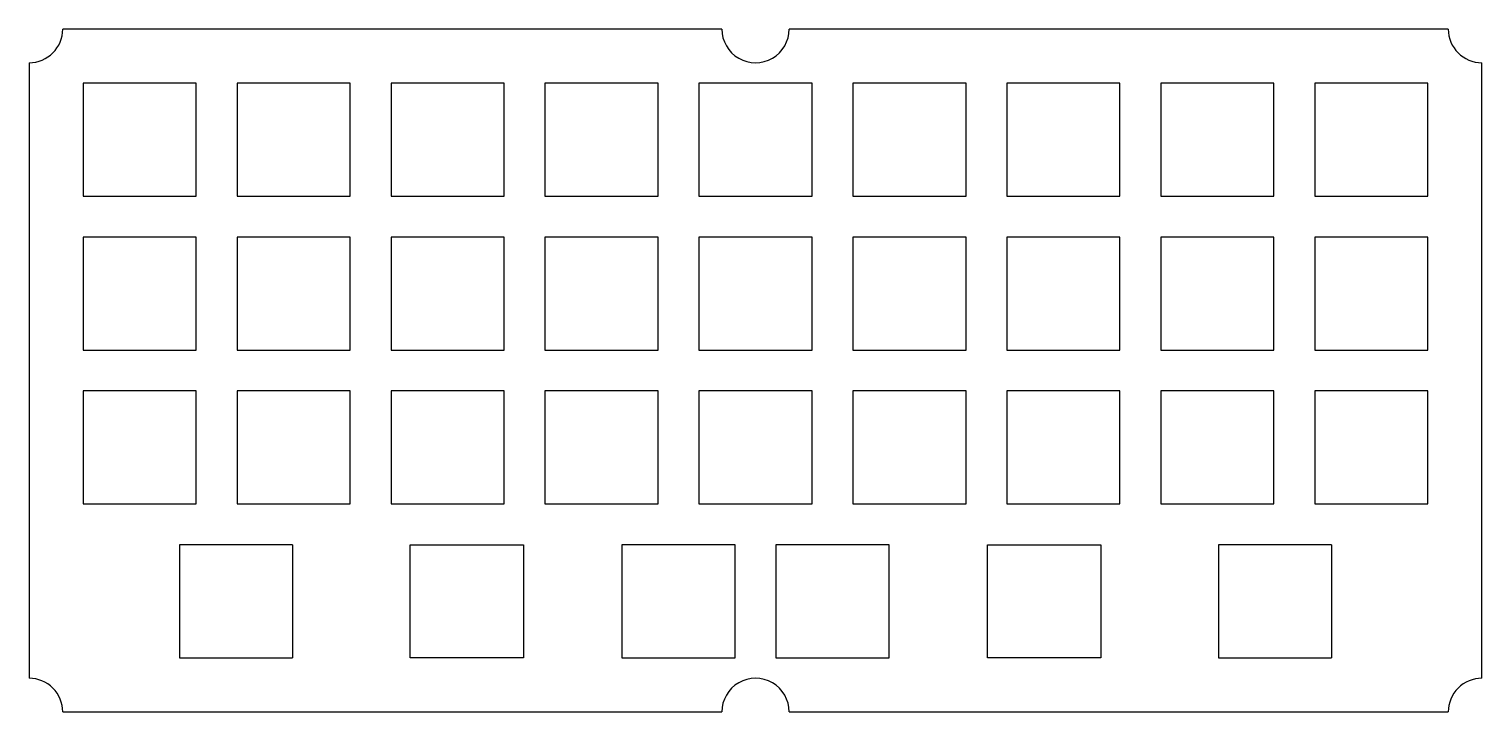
# Model space of a CAD drawing. Extents: x 0 to 180, y -84 to 1.
import ezdxf

# ---------------------------------------------------------------- set-up
doc = ezdxf.new("R2010")
doc.units = 0
doc.layers.get('0').update_dxf_attribs({"linetype": 'CONTINUOUS'})

msp = doc.modelspace()

# ---------------------------------------------------------------- linework, layer by layer
at = {"color": 7}
for points in [[(85.77326, 0.764215), (4.2164, 0.764215)], [(175.6664, 0.764215), (94.107, 0.764215)], [(0.04826, -3.403925), (0.04826, -79.603925)], [(179.832, -79.603925), (179.832, -3.403925)], [(32.64662, -63.078685), (18.64614, -63.078685), (18.64614, -77.079165), (32.64662, -77.079165)], [(32.64662, -63.078685), (32.64662, -77.079165)], [(161.23412, -63.078685), (147.23364, -63.078685), (147.23364, -77.079165), (161.23412, -77.079165)], [(161.23412, -63.078685), (161.23412, -77.079165)], [(4.2164, -83.769525), (85.77326, -83.769525)], [(94.107, -83.769525), (175.6664, -83.769525)]]:
    msp.add_lwpolyline(points, dxfattribs=at)
for points in [[(20.74164, -5.928685), (6.74116, -5.928685), (6.74116, -19.929165), (20.74164, -19.929165)], [(39.79164, -5.928685), (25.79116, -5.928685), (25.79116, -19.929165), (39.79164, -19.929165)], [(58.84164, -5.928685), (44.84116, -5.928685), (44.84116, -19.929165), (58.84164, -19.929165)], [(77.89164, -5.928685), (63.89116, -5.928685), (63.89116, -19.929165), (77.89164, -19.929165)], [(96.94164, -5.928685), (82.94116, -5.928685), (82.94116, -19.929165), (96.94164, -19.929165)], [(115.99164, -5.928685), (101.99116, -5.928685), (101.99116, -19.929165), (115.99164, -19.929165)], [(135.04164, -5.928685), (121.04116, -5.928685), (121.04116, -19.929165), (135.04164, -19.929165)], [(154.09164, -5.928685), (140.09116, -5.928685), (140.09116, -19.929165), (154.09164, -19.929165)], [(173.14164, -5.928685), (159.14116, -5.928685), (159.14116, -19.929165), (173.14164, -19.929165)], [(20.74164, -24.978685), (6.74116, -24.978685), (6.74116, -38.979165), (20.74164, -38.979165)], [(39.79164, -24.978685), (25.79116, -24.978685), (25.79116, -38.979165), (39.79164, -38.979165)], [(58.84164, -24.978685), (44.84116, -24.978685), (44.84116, -38.979165), (58.84164, -38.979165)], [(77.89164, -24.978685), (63.89116, -24.978685), (63.89116, -38.979165), (77.89164, -38.979165)], [(96.94164, -24.978685), (82.94116, -24.978685), (82.94116, -38.979165), (96.94164, -38.979165)], [(115.99164, -24.978685), (101.99116, -24.978685), (101.99116, -38.979165), (115.99164, -38.979165)], [(135.04164, -24.978685), (121.04116, -24.978685), (121.04116, -38.979165), (135.04164, -38.979165)], [(154.09164, -24.978685), (140.09116, -24.978685), (140.09116, -38.979165), (154.09164, -38.979165)], [(173.14164, -24.978685), (159.14116, -24.978685), (159.14116, -38.979165), (173.14164, -38.979165)], [(20.74164, -44.028685), (6.74116, -44.028685), (6.74116, -58.029165), (20.74164, -58.029165)], [(39.79164, -44.028685), (25.79116, -44.028685), (25.79116, -58.029165), (39.79164, -58.029165)], [(58.84164, -44.028685), (44.84116, -44.028685), (44.84116, -58.029165), (58.84164, -58.029165)], [(77.89164, -44.028685), (63.89116, -44.028685), (63.89116, -58.029165), (77.89164, -58.029165)], [(96.94164, -44.028685), (82.94116, -44.028685), (82.94116, -58.029165), (96.94164, -58.029165)], [(115.99164, -44.028685), (101.99116, -44.028685), (101.99116, -58.029165), (115.99164, -58.029165)], [(135.04164, -44.028685), (121.04116, -44.028685), (121.04116, -58.029165), (135.04164, -58.029165)], [(154.09164, -44.028685), (140.09116, -44.028685), (140.09116, -58.029165), (154.09164, -58.029165)], [(173.14164, -44.028685), (159.14116, -44.028685), (159.14116, -58.029165), (173.14164, -58.029165)], [(61.22162, -63.078685), (61.22162, -77.079165), (47.22114, -77.079165), (47.22114, -63.078685)], [(87.41664, -63.078685), (73.41616, -63.078685), (73.41616, -77.079165), (87.41664, -77.079165)], [(106.46664, -63.078685), (92.46616, -63.078685), (92.46616, -77.079165), (106.46664, -77.079165)], [(132.65912, -63.078685), (132.65912, -77.079165), (118.65864, -77.079165), (118.65864, -63.078685)]]:
    msp.add_lwpolyline(points, close=True, dxfattribs=at)
for points in [[(0.050001, -3.404713), (2.351471, -3.404705), (4.21718, -1.538996), (4.217187, 0.762474)], [(85.775038, 0.762474), (85.775089, -0.726323), (86.569353, -2.102029), (87.858689, -2.846427)], [(92.025889, -2.846427), (93.315225, -2.102029), (94.109489, -0.726323), (94.109489, 0.762474)], [(175.667416, 0.762474), (175.667424, -1.538972), (177.533094, -3.40467), (179.83454, -3.404713)], [(87.858689, -2.846427), (89.148025, -3.590826), (90.736553, -3.590826), (92.025889, -2.846427)], [(2.99671, -80.8253), (2.215207, -80.04376), (1.15524, -79.604691), (0.050001, -79.604687)], [(4.217187, -83.772065), (4.217235, -82.666826), (3.778214, -81.606839), (2.99671, -80.8253)], [(87.858689, -80.163164), (86.569353, -80.907563), (85.775089, -82.283268), (85.775089, -83.772065)], [(92.025889, -80.163164), (90.736553, -79.418765), (89.148025, -79.418765), (87.858689, -80.163164)], [(94.10954, -83.772065), (94.109489, -82.283268), (93.315225, -80.907563), (92.025889, -80.163164)], [(176.887871, -80.825322), (176.106381, -81.60686), (175.667369, -82.666837), (175.667416, -83.772065)], [(179.83454, -79.604687), (178.729312, -79.604707), (177.669361, -80.043784), (176.887871, -80.825322)]]:
    msp.add_open_spline(points, degree=3, dxfattribs=at)

doc.saveas('drawing.dxf')
